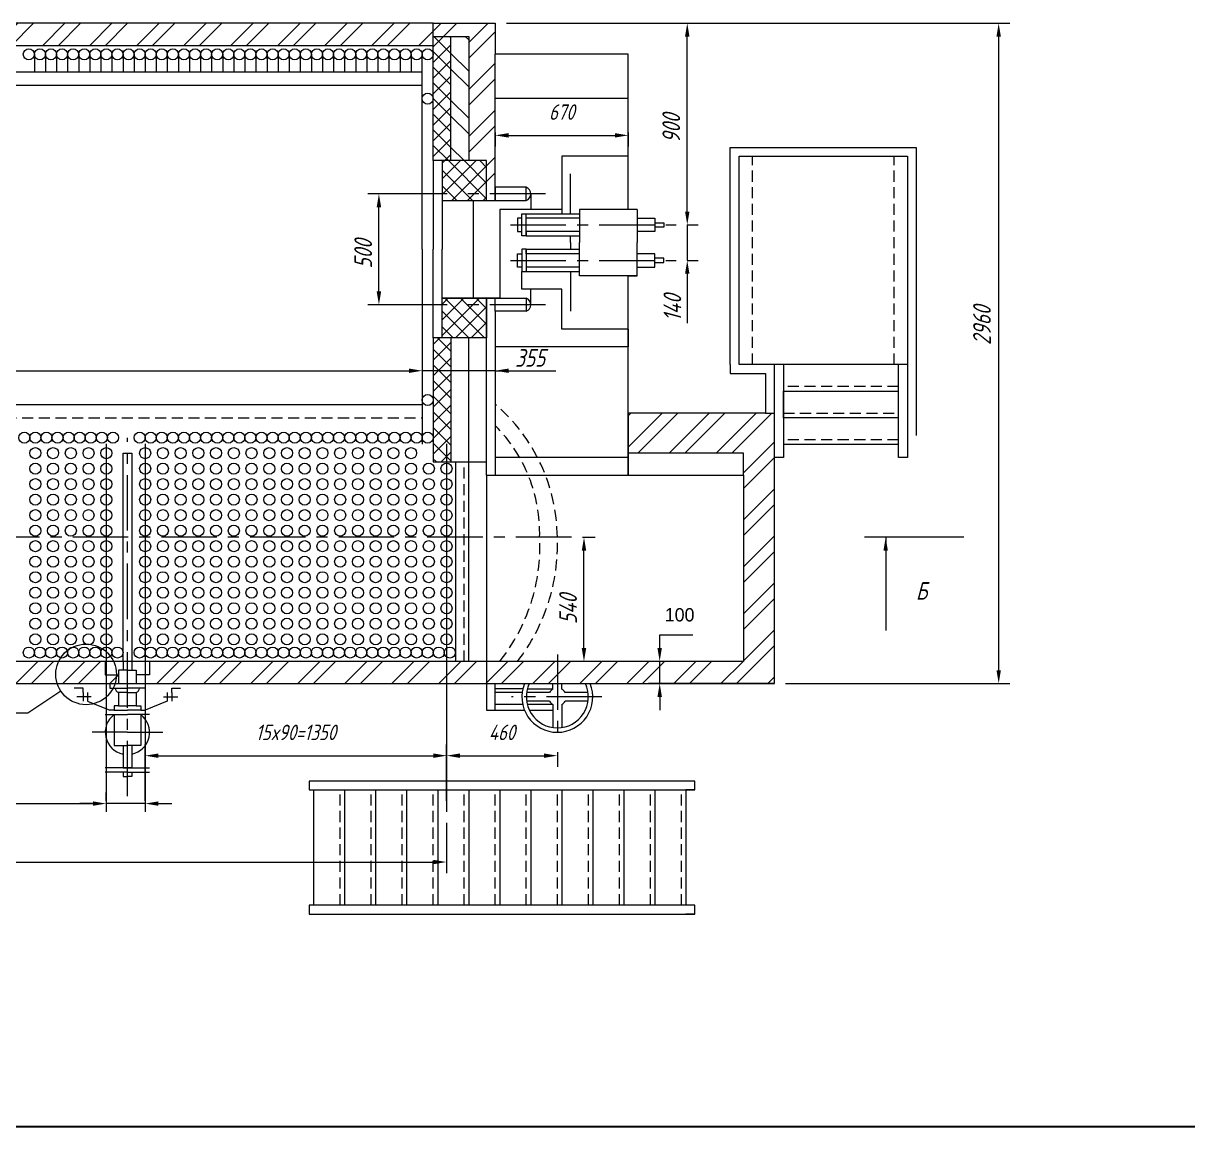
# Model space of a CAD drawing. Extents: x 1772 to 2588, y 79 to 663.
# Drawn here: x 2047 to 2309.8, y 78.6 to 327.6 of the extents above; entities that cross this region are included whole.
import ezdxf

# ---------------------------------------------------------------- set-up
doc = ezdxf.new("R2010")
doc.units = 0
doc.header["$LTSCALE"] = 10
doc.header["$MEASUREMENT"] = 0
doc.linetypes.add('невидимая', pattern=[0.375, 0.25, -0.125])
doc.linetypes.add('осевая', pattern=[2, 1.25, -0.25, 0.25, -0.25])
doc.layers.get('0').update_dxf_attribs({"linetype": 'CONTINUOUS'})
doc.layers.get('DEFPOINTS').update_dxf_attribs({"linetype": 'CONTINUOUS'})
doc.layers.add('Основная', color=7, linetype='CONTINUOUS', lineweight=40)
doc.layers.add('текст', color=7, linetype='CONTINUOUS', lineweight=30)
doc.styles.add('стиль1', font='romans.shx', dxfattribs={"width": 0.75, "oblique": 15, "height": 3.5})
doc.dimstyles.get("Standard").update_dxf_attribs({"dimtxt": 3, "dimasz": 3, "dimexe": 2.5, "dimexo": 2.5, "dimgap": 1.5, "dimtad": 0, "dimtih": 1, "dimtoh": 1, "dimdec": 4, "dimzin": 0, "dimdsep": 46, "dimtxsty": 'Standard', "dimcen": -3, "dimdle": 1.25, "dimadec": 0, "dimazin": 0, "dimtfac": 0.75, "dimtdec": 4, "dimtofl": 0, "dimtmove": 0, "dimatfit": 3, "dimfxl": 0, "dimtvp": 1.5, "dimtolj": 1, "dimtzin": 0, "dimarcsym": 0})

# ---------------------------------------------------------------- blocks, each defined once
blk = doc.blocks.new('*D16')
at = {"color": 0, "lineweight": -2}
blk.add_line((1912.76, 249.16), (2134.04, 249.16), dxfattribs=at)
at = {"color": 0}
for points in [[(1912.76, 249.66), (1912.76, 248.66), (1909.76, 249.16)], [(2134.04, 249.66), (2134.04, 248.66), (2137.04, 249.16)]]:
    blk.add_solid(points, dxfattribs=at)
at = {"layer": 'DEFPOINTS', "color": 0}
for p in [(1909.76, 249.16), (2137.04, 249.16), (2137.04, 249.16)]:
    blk.add_point(p, dxfattribs=at)
at = {"color": 0, "insert": (2023.4, 254.41), "char_height": 3.5, "attachment_point": 5, "style": 'стиль1'}
blk.add_mtext('\\A1;82x55=4510', dxfattribs=at)
blk = doc.blocks.new('A$C057D16A3')
for p, q in [((5.2, 0), (0, 0)), ((5.2, -2), (0, -2))]:
    blk.add_line(p, q)
blk = doc.blocks.new('*D32')
at = {"color": 0, "lineweight": -2}
for p, q in [((2001.76, 152.13), (2001.76, 153.99)), ((2065.76, 152.13), (2065.76, 153.99)), ((2004.76, 151.49), (2062.76, 151.49))]:
    blk.add_line(p, q, dxfattribs=at)
at = {"color": 0}
for points in [[(2004.76, 151.99), (2004.76, 150.99), (2001.76, 151.49)], [(2062.76, 151.99), (2062.76, 150.99), (2065.76, 151.49)]]:
    blk.add_solid(points, dxfattribs=at)
at = {"layer": 'DEFPOINTS', "color": 0}
for p in [(2065.76, 151.49), (2001.76, 149.63), (2065.76, 149.63)]:
    blk.add_point(p, dxfattribs=at)
at = {"color": 0, "insert": (2033.76, 156.74), "char_height": 3.5, "attachment_point": 5, "style": 'стиль1'}
blk.add_mtext('\\A1;15x90=1350', dxfattribs=at)
blk = doc.blocks.new('*D33')
at = {"color": 0, "lineweight": -2}
for p, q in [((2065.76, 152.13), (2065.76, 153.99)), ((2074.54, 152.13), (2074.54, 153.99)), ((2062.76, 151.49), (2059.76, 151.49)), ((2077.54, 151.49), (2080.54, 151.49))]:
    blk.add_line(p, q, dxfattribs=at)
at = {"color": 0}
for points in [[(2062.76, 151.99), (2062.76, 150.99), (2065.76, 151.49)], [(2077.54, 151.99), (2077.54, 150.99), (2074.54, 151.49)]]:
    blk.add_solid(points, dxfattribs=at)
at = {"layer": 'DEFPOINTS', "color": 0}
for p in [(2074.54, 151.49), (2065.76, 149.63), (2074.54, 149.63)]:
    blk.add_point(p, dxfattribs=at)
blk = doc.blocks.new('*D34')
at = {"color": 0, "lineweight": -2}
for p, q in [((2074.54, 152.13), (2074.54, 164.8)), ((2142.54, 152.13), (2142.54, 164.8)), ((2077.54, 162.3), (2139.54, 162.3))]:
    blk.add_line(p, q, dxfattribs=at)
at = {"color": 0}
for points in [[(2077.54, 162.8), (2077.54, 161.8), (2074.54, 162.3)], [(2139.54, 162.8), (2139.54, 161.8), (2142.54, 162.3)]]:
    blk.add_solid(points, dxfattribs=at)
at = {"layer": 'DEFPOINTS', "color": 0}
for p in [(2142.54, 162.3), (2074.54, 149.63), (2142.54, 149.63)]:
    blk.add_point(p, dxfattribs=at)
at = {"color": 0, "insert": (2108.54, 167.55), "char_height": 3.5, "attachment_point": 5, "style": 'стиль1'}
blk.add_mtext('\\A1;15x90=1350', dxfattribs=at)
blk = doc.blocks.new('*D36')
at = {"color": 0, "lineweight": -2}
for p, q in [((2142.66, 289.07), (2124.78, 289.07)), ((2127.28, 267.07), (2127.28, 286.07)), ((2142.66, 264.07), (2124.78, 264.07))]:
    blk.add_line(p, q, dxfattribs=at)
at = {"color": 0}
for points in [[(2126.78, 286.07), (2127.78, 286.07), (2127.28, 289.07)], [(2126.78, 267.07), (2127.78, 267.07), (2127.28, 264.07)]]:
    blk.add_solid(points, dxfattribs=at)
at = {"layer": 'DEFPOINTS', "color": 0}
for p in [(2127.28, 289.07), (2145.16, 289.07), (2145.16, 264.07)]:
    blk.add_point(p, dxfattribs=at)
blk = doc.blocks.new('*D37')
at = {"color": 0, "lineweight": -2}
for p, q in [((2153.54, 302.91), (2153.54, 299.78)), ((2156.54, 302.28), (2180.54, 302.28)), ((2183.54, 302.91), (2183.54, 299.78))]:
    blk.add_line(p, q, dxfattribs=at)
at = {"color": 0}
for points in [[(2156.54, 302.78), (2156.54, 301.78), (2153.54, 302.28)], [(2180.54, 302.78), (2180.54, 301.78), (2183.54, 302.28)]]:
    blk.add_solid(points, dxfattribs=at)
at = {"layer": 'DEFPOINTS', "color": 0}
for p in [(2153.54, 305.41), (2183.54, 305.41), (2183.54, 302.28)]:
    blk.add_point(p, dxfattribs=at)
at = {"color": 0, "insert": (2168.54, 307.53), "char_height": 3.5, "attachment_point": 5, "style": 'стиль1'}
blk.add_mtext('\\A1;670', dxfattribs=at)
blk = doc.blocks.new('*D38')
at = {"color": 0, "lineweight": -2}
for p, q in [((2190.63, 186.57), (2190.63, 189.57)), ((2190.63, 189.57), (2198.13, 189.57)), ((2207.04, 183.57), (2188.13, 183.57)), ((2214.04, 178.57), (2188.13, 178.57)), ((2190.63, 175.57), (2190.63, 172.57))]:
    blk.add_line(p, q, dxfattribs=at)
at = {"color": 0}
for points in [[(2190.13, 186.57), (2191.13, 186.57), (2190.63, 183.57)], [(2190.13, 175.57), (2191.13, 175.57), (2190.63, 178.57)]]:
    blk.add_solid(points, dxfattribs=at)
at = {"layer": 'DEFPOINTS', "color": 0}
for p in [(2190.63, 183.57), (2209.54, 183.57), (2216.54, 178.57)]:
    blk.add_point(p, dxfattribs=at)
at = {"color": 0, "insert": (2195.13, 194.07), "char_height": 3, "attachment_point": 5}
blk.add_mtext('\\A1;100', dxfattribs=at)
blk = doc.blocks.new('*D39')
at = {"color": 0, "lineweight": -2}
for p, q in [((2196.85, 327.57), (2269.62, 327.57)), ((2267.12, 181.57), (2267.12, 324.57)), ((2219.04, 178.57), (2269.62, 178.57))]:
    blk.add_line(p, q, dxfattribs=at)
at = {"color": 0}
for points in [[(2266.62, 324.57), (2267.62, 324.57), (2267.12, 327.57)], [(2266.62, 181.57), (2267.62, 181.57), (2267.12, 178.57)]]:
    blk.add_solid(points, dxfattribs=at)
at = {"layer": 'DEFPOINTS', "color": 0}
for p in [(2194.35, 327.57), (2267.12, 327.57), (2216.54, 178.57)]:
    blk.add_point(p, dxfattribs=at)
blk = doc.blocks.new('*D40')
at = {"color": 0, "lineweight": -2}
for p, q in [((2196.85, 285.07), (2196.85, 288.07)), ((2196.85, 282.07), (2199.35, 282.07)), ((2196.85, 274.07), (2199.35, 274.07)), ((2196.85, 271.07), (2196.85, 268.07))]:
    blk.add_line(p, q, dxfattribs=at)
at = {"color": 0}
for points in [[(2196.35, 285.07), (2197.35, 285.07), (2196.85, 282.07)], [(2196.35, 271.07), (2197.35, 271.07), (2196.85, 274.07)]]:
    blk.add_solid(points, dxfattribs=at)
at = {"layer": 'DEFPOINTS', "color": 0}
for p in [(2194.35, 282.07), (2196.85, 282.07), (2194.35, 274.07)]:
    blk.add_point(p, dxfattribs=at)
blk = doc.blocks.new('*D41')
at = {"color": 0, "lineweight": -2}
for p, q in [((2156.04, 327.57), (2199.35, 327.57)), ((2196.85, 285.07), (2196.85, 324.57)), ((2196.85, 282.07), (2199.35, 282.07))]:
    blk.add_line(p, q, dxfattribs=at)
at = {"color": 0}
for points in [[(2196.35, 324.57), (2197.35, 324.57), (2196.85, 327.57)], [(2196.35, 285.07), (2197.35, 285.07), (2196.85, 282.07)]]:
    blk.add_solid(points, dxfattribs=at)
at = {"layer": 'DEFPOINTS', "color": 0}
for p in [(2153.54, 327.57), (2196.85, 327.57), (2194.35, 282.07)]:
    blk.add_point(p, dxfattribs=at)
blk = doc.blocks.new('*D43')
at = {"color": 0, "lineweight": -2}
for p, q in [((1851.54, 148.63), (1851.54, 135.8)), ((2142.54, 147.13), (2142.54, 135.8)), ((1854.54, 138.3), (2139.54, 138.3))]:
    blk.add_line(p, q, dxfattribs=at)
at = {"color": 0}
for points in [[(1854.54, 138.8), (1854.54, 137.8), (1851.54, 138.3)], [(2139.54, 138.8), (2139.54, 137.8), (2142.54, 138.3)]]:
    blk.add_solid(points, dxfattribs=at)
at = {"layer": 'DEFPOINTS', "color": 0}
for p in [(1851.54, 151.13), (2142.54, 149.63), (2142.54, 138.3)]:
    blk.add_point(p, dxfattribs=at)
at = {"color": 0, "insert": (1997.04, 143.55), "char_height": 3.5, "attachment_point": 5, "style": 'стиль1'}
blk.add_mtext('\\A1;101х55=5555', dxfattribs=at)
blk = doc.blocks.new('*D44')
at = {"color": 0, "lineweight": -2}
for p, q in [((2142.54, 152.13), (2142.54, 164.8)), ((2167.54, 163.06), (2167.54, 159.8)), ((2145.54, 162.3), (2164.54, 162.3))]:
    blk.add_line(p, q, dxfattribs=at)
at = {"color": 0}
for points in [[(2145.54, 162.8), (2145.54, 161.8), (2142.54, 162.3)], [(2164.54, 162.8), (2164.54, 161.8), (2167.54, 162.3)]]:
    blk.add_solid(points, dxfattribs=at)
at = {"layer": 'DEFPOINTS', "color": 0}
for p in [(2167.54, 165.56), (2167.54, 162.3), (2142.54, 149.63)]:
    blk.add_point(p, dxfattribs=at)
at = {"color": 0, "insert": (2155.04, 167.55), "char_height": 3.5, "attachment_point": 5, "style": 'стиль1'}
blk.add_mtext('\\A1;460', dxfattribs=at)
blk = doc.blocks.new('*D45')
at = {"color": 0, "lineweight": -2}
for p, q in [((2173.2, 211.57), (2176.05, 211.57)), ((2173.55, 186.57), (2173.55, 208.57)), ((2207.04, 183.57), (2171.05, 183.57))]:
    blk.add_line(p, q, dxfattribs=at)
at = {"color": 0}
for points in [[(2173.05, 208.57), (2174.05, 208.57), (2173.55, 211.57)], [(2173.05, 186.57), (2174.05, 186.57), (2173.55, 183.57)]]:
    blk.add_solid(points, dxfattribs=at)
at = {"layer": 'DEFPOINTS', "color": 0}
for p in [(2170.7, 211.57), (2173.55, 211.57), (2209.54, 183.57)]:
    blk.add_point(p, dxfattribs=at)

msp = doc.modelspace()

# ---------------------------------------------------------------- hatches: boundary and pattern name
h = msp.add_hatch()
h.set_pattern_fill('ANSI32', color=256, scale=20, style=0)
h.paths.add_polyline_path([(2139.53772, 327.56982), (1862.53772, 327.56982, -0.414213562), (1861.52419, 326.56982), (1854.53772, 326.56982), (1854.53772, 322.56982), (1862.53772, 322.56982), (1870.53772, 322.56982), (2139.53772, 322.56982)])
h = msp.add_hatch()
h.set_pattern_fill('ANSI32', color=256, scale=20, style=0)
h.paths.add_polyline_path([(2153.53772, 327.56982), (2139.53772, 327.56982), (2139.53772, 324.56982), (2147.53772, 324.56982), (2147.53772, 296.56982), (2151.53772, 296.56982), (2151.53772, 289.06982), (2153.53772, 289.06982), (2153.53772, 320.56982)])
h = msp.add_hatch()
h.set_pattern_fill('NET', color=256, scale=20, angle=45, style=0)
h.paths.add_polyline_path([(2143.53772, 324.56982), (2139.53772, 324.56982), (2139.53772, 296.56982), (2141.53772, 296.56982), (2143.53772, 296.56982)])
h = msp.add_hatch()
h.set_pattern_fill('ANSI32', color=256, scale=20, angle=90, style=0)
h.paths.add_polyline_path([(2147.53772, 324.56982), (2143.53772, 324.56982), (2143.53772, 296.56982), (2147.53772, 296.56982)])
h = msp.add_hatch()
h.set_pattern_fill('NET', color=256, scale=20, angle=45, style=0)
h.paths.add_polyline_path([(2151.53772, 296.56982), (2141.53772, 296.56982), (2141.53772, 287.56982), (2151.53772, 287.56982)])
h = msp.add_hatch()
h.set_pattern_fill('NET', color=256, scale=20, angle=45, style=0)
h.paths.add_polyline_path([(2151.53772, 265.56982), (2141.53772, 265.56982), (2141.53772, 256.56982), (2151.53772, 256.56982)])
h = msp.add_hatch()
h.set_pattern_fill('NET', color=256, scale=20, angle=45, style=0)
h.paths.add_polyline_path([(2143.53772, 256.56982), (2141.53772, 256.56982), (2139.53772, 256.56982), (2139.53772, 249.16452), (2143.53772, 249.16452)])
h = msp.add_hatch()
h.set_pattern_fill('NET', color=256, scale=20, angle=45, style=0)
h.paths.add_polyline_path([(2143.53772, 249.16452), (2139.53772, 249.16452), (2139.53772, 228.56982), (2143.53772, 228.56982)])
h = msp.add_hatch()
h.set_pattern_fill('ANSI32', color=256, scale=20, style=0)
h.paths.add_polyline_path([(2216.53772, 239.56982), (2214.53772, 239.56982), (2183.53772, 239.56982), (2183.53772, 230.56982), (2209.53772, 230.56982), (2209.53772, 225.56982), (2209.53772, 183.56982), (2190.62647, 183.56982), (2190.62647, 178.56982), (2216.53772, 178.56982)])
h = msp.add_hatch()
h.set_pattern_fill('ANSI32', color=256, scale=20, style=0)
h.paths.add_polyline_path([(2055.02799, 183.56982), (2002.53772, 183.56982), (2002.53772, 180.56982), (2001.762, 180.56982), (2001.762, 178.56982), (2054.6916, 178.56982, -0.077143091), (2054.36987, 180.6427, -0.111031625)])
h.paths.add_polyline_path([(2065.53772, 183.56982), (2055.02799, 183.56982, 0.111031625), (2054.36987, 180.6427, 0.077143091), (2054.6916, 178.56982), (2065.762, 178.56982), (2065.762, 180.56982), (2065.53772, 180.56982)])
h.paths.add_polyline_path([(2068.04656, 180.56982), (2065.762, 180.56982), (2065.762, 178.56982), (2067.72522, 178.56982, 0.074463361)])
h.paths.add_polyline_path([(2068.53772, 180.56982), (2068.04656, 180.56982, -0.074463361), (2067.72522, 178.56982), (2068.53772, 178.56982)])
h = msp.add_hatch()
h.set_pattern_fill('ANSI32', color=256, scale=20, style=0)
h.paths.add_polyline_path([(2142.53772, 183.56982), (2075.53772, 183.56982), (2075.53772, 180.56982), (2074.53772, 180.56982), (2074.53772, 178.56982), (2142.53772, 178.56982)])
h = msp.add_hatch()
h.set_pattern_fill('ANSI32', color=256, scale=20, style=0)
h.paths.add_polyline_path([(2151.53772, 183.56982), (2142.53772, 183.56982), (2142.53772, 178.56982), (2151.53772, 178.56982)])
h.paths.add_polyline_path([(2167.53772, 183.56982), (2151.53772, 183.56982), (2151.53772, 178.56982), (2167.53772, 178.56982)])
h.paths.add_polyline_path([(2190.62647, 183.56982), (2167.53772, 183.56982), (2167.53772, 178.56982), (2190.62647, 178.56982)])

# ---------------------------------------------------------------- linework, layer by layer
for p, q in [((2139.53772, 327.56982), (1862.53772, 327.56982)), ((2139.53772, 296.56982), (2139.53772, 327.56982)), ((2139.53772, 327.56982), (2153.53772, 327.56982)), ((2153.53772, 327.56982), (2153.53772, 320.56982)), ((2139.53772, 324.56982), (2147.53772, 324.56982)), ((2143.53772, 296.56982), (2143.53772, 324.56982)), ((2147.53772, 324.56982), (2147.53772, 296.56982)), ((1862.53772, 322.56982), (2139.53772, 322.56982)), ((2049.53772, 320.56982), (2049.53772, 316.56982)), ((2052.03772, 320.56982), (2052.03772, 316.56982)), ((2054.53772, 320.56982), (2054.53772, 316.56982)), ((2057.03772, 320.56982), (2057.03772, 316.56982)), ((2059.53772, 320.56982), (2059.53772, 316.56982)), ((2062.03772, 320.56982), (2062.03772, 316.56982)), ((2064.53772, 320.56982), (2064.53772, 316.56982)), ((2067.03772, 320.56982), (2067.03772, 316.56982)), ((2069.53772, 320.56982), (2069.53772, 316.56982)), ((2072.03772, 320.56982), (2072.03772, 316.56982)), ((2074.53772, 320.56982), (2074.53772, 316.56982)), ((2077.03772, 320.56982), (2077.03772, 316.56982)), ((2079.53772, 320.56982), (2079.53772, 316.56982)), ((2082.03772, 320.56982), (2082.03772, 316.56982)), ((2084.53772, 320.56982), (2084.53772, 316.56982)), ((2087.03772, 320.56982), (2087.03772, 316.56982)), ((2089.53772, 320.56982), (2089.53772, 316.56982)), ((2092.03772, 320.56982), (2092.03772, 316.56982)), ((2094.53772, 320.56982), (2094.53772, 316.56982)), ((2097.03772, 320.56982), (2097.03772, 316.56982)), ((2099.53772, 320.56982), (2099.53772, 316.56982)), ((2102.03772, 320.56982), (2102.03772, 316.56982)), ((2104.53772, 320.56982), (2104.53772, 316.56982)), ((2107.03772, 320.56982), (2107.03772, 316.56982)), ((2109.53772, 320.56982), (2109.53772, 316.56982)), ((2112.03772, 320.56982), (2112.03772, 316.56982)), ((2114.53772, 320.56982), (2114.53772, 316.56982)), ((2117.03772, 320.56982), (2117.03772, 316.56982)), ((2119.53772, 320.56982), (2119.53772, 316.56982)), ((2122.03772, 320.56982), (2122.03772, 316.56982)), ((2124.53772, 320.56982), (2124.53772, 316.56982)), ((2127.03772, 320.56982), (2127.03772, 316.56982)), ((2129.53772, 320.56982), (2129.53772, 316.56982)), ((2132.03772, 320.56982), (2132.03772, 316.56982)), ((2134.53772, 320.56982), (2134.53772, 316.56982)), ((2137.03772, 276.56982), (2137.03772, 320.56982)), ((2183.53772, 320.56982), (2153.53772, 320.56982)), ((2153.53772, 287.56982), (2153.53772, 320.56982)), ((2183.53772, 285.56982), (2183.53772, 320.56982)), ((2137.03772, 316.56982), (1876.03772, 316.56982)), ((2137.03772, 313.56982), (2137.03772, 315.56982)), ((1876.03772, 313.56982), (2137.03772, 313.56982)), ((2183.53772, 310.56982), (2153.53772, 310.56982)), ((2206.53772, 297.56982), (2206.53772, 299.56982)), ((2206.53772, 299.56982), (2246.53772, 299.56982)), ((2246.53772, 299.56982), (2248.53772, 299.56982)), ((2248.53772, 299.56982), (2248.53772, 250.56982)), ((2183.53772, 297.56982), (2168.53772, 297.56982)), ((2168.53772, 297.56982), (2168.53772, 284.56982)), ((2206.53772, 250.56982), (2206.53772, 297.56982)), ((2208.53772, 250.56982), (2208.53772, 297.56982)), ((2208.53772, 297.56982), (2246.53772, 297.56982)), ((2246.53772, 297.56982), (2246.53772, 250.56982)), ((2141.53772, 296.56982), (2139.53772, 296.56982)), ((2139.53772, 296.56982), (2139.53772, 276.56982)), ((2151.53772, 296.56982), (2141.53772, 296.56982)), ((2141.53772, 296.56982), (2141.53772, 287.56982)), ((2147.53772, 296.56982), (2143.53772, 296.56982)), ((2151.53772, 287.56982), (2151.53772, 296.56982)), ((2170.53772, 284.56982), (2170.53772, 293.56982)), ((2154.53772, 290.56982), (2153.53772, 290.56982)), ((2153.53772, 290.56982), (2153.53772, 287.56982)), ((2160.53772, 290.56982), (2154.53772, 290.56982)), ((2160.53772, 287.56982), (2160.53772, 290.56982)), ((2161.53772, 289.06982), (2161.53772, 285.56982)), ((2141.53772, 287.56982), (2160.53772, 287.56982)), ((2141.53772, 287.56982), (2141.53772, 276.56982)), ((2148.53772, 287.56982), (2148.53772, 265.56982)), ((2168.53772, 285.56982), (2154.53772, 285.56982)), ((2154.53772, 285.56982), (2154.53772, 265.56982)), ((2159.53772, 279.56982), (2159.53772, 284.56982)), ((2159.53772, 284.56982), (2160.53772, 284.56982)), ((2160.53772, 283.56982), (2160.53772, 284.56982)), ((2160.53772, 284.56982), (2172.53772, 284.56982)), ((2160.53772, 279.56982), (2160.53772, 284.56982)), ((2185.53772, 285.56982), (2172.53772, 285.56982)), ((2172.53772, 285.56982), (2172.53772, 278.06982)), ((2185.53772, 285.56982), (2185.53772, 278.06982)), ((2159.53772, 283.56982), (2158.53772, 283.56982)), ((2158.53772, 283.56982), (2158.53772, 280.56982)), ((2172.53772, 283.56982), (2160.53772, 283.56982)), ((2185.53772, 283.56982), (2189.53772, 283.56982)), ((2189.53772, 283.56982), (2189.53772, 280.56982)), ((2189.53772, 282.56982), (2191.53772, 282.56982)), ((2191.53772, 281.56982), (2189.53772, 281.56982)), ((2191.53772, 282.56982), (2191.53772, 281.56982)), ((2191.53772, 282.56982), (2191.53772, 282.06982)), ((2196.84858, 282.06982), (2196.84858, 274.06982)), ((2158.53772, 280.56982), (2159.53772, 280.56982)), ((2160.53772, 279.56982), (2159.53772, 279.56982)), ((2172.53772, 280.56982), (2160.53772, 280.56982)), ((2160.53772, 280.56982), (2160.53772, 279.56982)), ((2160.53772, 279.56982), (2172.53772, 279.56982)), ((2170.53772, 278.06982), (2170.53772, 279.56982)), ((2189.53772, 280.56982), (2185.53772, 280.56982)), ((2137.03772, 276.56982), (2137.03772, 232.56982)), ((2139.53772, 256.56982), (2139.53772, 276.56982)), ((2141.53772, 265.56982), (2141.53772, 276.56982)), ((2160.53772, 276.56982), (2159.53772, 276.56982)), ((2159.53772, 276.56982), (2159.53772, 271.56982)), ((2160.53772, 275.56982), (2160.53772, 276.56982)), ((2160.53772, 276.56982), (2172.53772, 276.56982)), ((2160.53772, 276.56982), (2160.53772, 271.56982)), ((2170.53772, 278.06982), (2170.53772, 276.56982)), ((2172.53772, 270.56982), (2172.53772, 278.06982)), ((2185.53772, 270.56982), (2185.53772, 278.06982)), ((2158.53772, 272.56982), (2158.53772, 275.56982)), ((2158.53772, 275.56982), (2159.53772, 275.56982)), ((2172.53772, 275.56982), (2160.53772, 275.56982)), ((2189.53772, 275.56982), (2185.53772, 275.56982)), ((2189.53772, 272.56982), (2189.53772, 275.56982)), ((2191.53772, 274.56982), (2189.53772, 274.56982)), ((2189.53772, 273.56982), (2191.53772, 273.56982)), ((2191.53772, 273.56982), (2191.53772, 274.56982)), ((2159.53772, 272.56982), (2158.53772, 272.56982)), ((2159.53772, 271.56982), (2160.53772, 271.56982)), ((2159.53772, 267.56982), (2159.53772, 271.56982)), ((2172.53772, 272.56982), (2160.53772, 272.56982)), ((2160.53772, 272.56982), (2160.53772, 271.56982)), ((2160.53772, 271.56982), (2172.53772, 271.56982)), ((2170.53772, 271.56982), (2170.53772, 262.56982)), ((2185.53772, 272.56982), (2189.53772, 272.56982)), ((2185.53772, 270.56982), (2172.53772, 270.56982)), ((2183.53772, 225.56982), (2183.53772, 270.56982)), ((2183.53772, 270.56982), (2185.53772, 270.56982)), ((2196.84858, 268.06982), (2196.84858, 259.87208)), ((2154.53772, 265.56982), (2141.53772, 265.56982)), ((2141.53772, 265.56982), (2160.53772, 265.56982)), ((2141.53772, 256.56982), (2141.53772, 265.56982)), ((2151.53772, 225.56982), (2151.53772, 265.56982)), ((2151.53772, 265.56982), (2151.53772, 256.56982)), ((2153.53772, 262.56982), (2153.53772, 265.56982)), ((2168.53772, 267.56982), (2159.53772, 267.56982)), ((2160.53772, 265.56982), (2160.53772, 262.56982)), ((2161.53772, 264.06982), (2161.53772, 267.56982)), ((2168.53772, 258.56982), (2168.53772, 267.56982)), ((2154.53772, 262.56982), (2153.53772, 262.56982)), ((2153.53772, 262.56982), (2153.53772, 254.56982)), ((2160.53772, 262.56982), (2154.53772, 262.56982)), ((2170.53772, 258.56982), (2168.53772, 258.56982)), ((2183.53772, 258.56982), (2170.53772, 258.56982)), ((2183.53772, 258.56982), (2183.53772, 254.56982)), ((2141.53772, 256.56982), (2139.53772, 256.56982)), ((2139.53772, 256.56982), (2139.53772, 228.56982)), ((2151.53772, 256.56982), (2141.53772, 256.56982)), ((2147.53772, 256.56982), (2143.53772, 256.56982)), ((2143.53772, 256.56982), (2143.53772, 228.56982)), ((2147.53772, 228.56982), (2147.53772, 256.56982)), ((2153.53772, 254.56982), (2153.53772, 225.56982)), ((2183.53772, 254.56982), (2153.53772, 254.56982)), ((2206.53772, 250.56982), (2206.53772, 248.56982)), ((2216.53772, 250.56982), (2208.53772, 250.56982)), ((2216.53772, 178.56982), (2216.53772, 250.56982)), ((2246.53772, 250.56982), (2216.53772, 250.56982)), ((2218.53772, 250.56982), (2218.53772, 229.56982)), ((2245.53772, 250.56982), (2243.53772, 250.56982)), ((2244.53772, 229.56982), (2244.53772, 250.56982)), ((2246.53772, 250.56982), (2246.53772, 229.56982)), ((2248.53772, 250.56982), (2248.53772, 248.56982)), ((2153.53772, 249.16452), (2137.03772, 249.16452)), ((2206.53772, 248.56982), (2214.53772, 248.56982)), ((2214.53772, 248.56982), (2214.53772, 239.56982)), ((2248.53772, 248.56982), (2248.53772, 234.56982)), ((2218.53772, 238.56982), (2218.53772, 244.56982)), ((2218.53772, 244.56982), (2244.53772, 244.56982)), ((2244.53772, 244.56982), (2244.53772, 245.56982)), ((1870.53772, 241.56982), (2137.03772, 241.56982)), ((2214.53772, 239.56982), (2183.53772, 239.56982)), ((2183.53772, 239.56982), (2183.53772, 225.56982)), ((2214.53772, 239.56982), (2216.53772, 239.56982)), ((2244.53772, 238.56982), (2218.53772, 238.56982)), ((2065.762, 232.64835), (2065.762, 149.62992)), ((2074.53772, 232.64835), (2074.53772, 149.62992)), ((2142.53772, 232.64835), (2142.53772, 149.62992)), ((2218.53772, 232.56982), (2244.53772, 232.56982)), ((2069.53772, 183.56982), (2069.53772, 230.56982)), ((2069.53772, 230.56982), (2071.53772, 230.56982)), ((2071.53772, 230.56982), (2071.53772, 208.56982)), ((2183.53772, 229.56982), (2153.53772, 229.56982)), ((2209.53772, 230.56982), (2183.53772, 230.56982)), ((2183.53772, 230.56982), (2183.53772, 229.56982)), ((2183.53772, 225.56982), (2183.53772, 229.56982)), ((2209.53772, 225.56982), (2209.53772, 230.56982)), ((2218.53772, 229.56982), (2216.53772, 229.56982)), ((2246.53772, 229.56982), (2244.53772, 229.56982)), ((2139.53772, 228.56982), (2147.53772, 228.56982)), ((2144.53772, 228.56982), (2144.53772, 183.56982)), ((2147.53772, 183.56982), (2147.53772, 228.56982)), ((2147.53772, 228.56982), (2151.53772, 228.56982)), ((2151.53772, 225.56982), (2209.53772, 225.56982)), ((2151.53772, 225.56982), (2151.53772, 183.56982)), ((2209.53772, 225.56982), (2209.53772, 183.56982)), ((2259.22154, 211.56982), (2236.85423, 211.56982)), ((2071.53772, 208.56982), (2071.53772, 183.56982)), ((2209.53772, 183.56982), (1998.53772, 183.56982)), ((2065.53772, 183.56982), (2065.53772, 180.56982)), ((2070.53772, 181.56982), (2068.53772, 181.56982)), ((2068.53772, 181.56982), (2068.53772, 178.56982)), ((2069.53772, 183.56982), (2069.53772, 181.56982)), ((2070.53772, 181.56982), (2072.53772, 181.56982)), ((2071.53772, 183.56982), (2071.53772, 181.56982)), ((2072.53772, 181.56982), (2072.53772, 178.56982)), ((2075.53772, 183.56982), (2075.53772, 180.56982)), ((2151.53772, 183.56982), (2147.53772, 183.56982)), ((2151.53772, 183.56982), (2151.53772, 178.56982)), ((2190.62647, 183.56982), (2190.62647, 178.56982)), ((2065.53772, 180.56982), (2068.53772, 180.56982)), ((2075.53772, 180.56982), (2072.53772, 180.56982)), ((1854.53772, 178.56982), (2216.53772, 178.56982)), ((2055.51628, 176.85255), (2048.09782, 171.91291)), ((2060.53772, 177.56982), (2058.53772, 177.56982)), ((2060.53772, 176.56982), (2060.53772, 177.56982)), ((2060.53772, 176.56982), (2060.53772, 175.56982)), ((2061.53772, 176.56982), (2061.53772, 174.56982)), ((2066.53772, 178.56982), (2066.53772, 177.56982)), ((2066.53772, 177.56982), (2070.53772, 177.56982)), ((2070.53772, 176.56982), (2068.53772, 176.56982)), ((2068.53772, 176.56982), (2068.53772, 173.56982)), ((2074.53772, 177.56982), (2070.53772, 177.56982)), ((2070.53772, 176.56982), (2072.53772, 176.56982)), ((2072.53772, 176.56982), (2072.53772, 173.56982)), ((2074.53772, 178.56982), (2074.53772, 177.56982)), ((2079.53772, 176.56982), (2079.53772, 174.56982)), ((2080.53772, 176.56982), (2080.53772, 177.56982)), ((2080.53772, 177.56982), (2082.53772, 177.56982)), ((2080.53772, 176.56982), (2080.53772, 175.56982)), ((2151.53772, 178.56982), (2151.53772, 173.56982)), ((2153.53772, 172.56982), (2153.53772, 178.56982)), ((2153.53772, 178.56982), (2167.53772, 178.56982)), ((2159.74066, 177.36031), (2153.53772, 177.36031)), ((2159.60047, 176.56982), (2153.53772, 176.56982)), ((2165.80567, 176.56982), (2160.60952, 176.56982)), ((2166.53772, 177.30187), (2160.75539, 177.30187)), ((2166.53772, 177.30187), (2166.53772, 178.56982)), ((2168.53772, 177.30187), (2168.53772, 178.56982)), ((2216.53772, 178.56982), (2198.53772, 178.56982)), ((2062.38012, 175.56982), (2059.14371, 175.56982)), ((2060.53772, 175.56982), (2060.53772, 174.56982)), ((2061.53772, 174.56982), (2066.53772, 172.56982)), ((2068.53772, 173.56982), (2067.53772, 173.56982)), ((2067.53772, 173.56982), (2067.53772, 172.56982)), ((2068.53772, 173.56982), (2070.53772, 173.56982)), ((2072.53772, 173.56982), (2070.53772, 173.56982)), ((2072.53772, 173.56982), (2073.53772, 173.56982)), ((2073.53772, 173.56982), (2073.53772, 172.56982)), ((2079.53772, 174.56982), (2074.53772, 172.56982)), ((2078.69533, 175.56982), (2081.93174, 175.56982)), ((2080.53772, 175.56982), (2080.53772, 174.56982)), ((2151.53772, 173.56982), (2151.53772, 172.56982)), ((2159.72747, 173.83777), (2153.53772, 173.83777)), ((2165.80567, 174.56982), (2160.60952, 174.56982)), ((2166.53772, 173.83777), (2160.75539, 173.83777)), ((2166.53772, 173.83777), (2166.53772, 168.64161)), ((2168.53772, 173.83777), (2168.53772, 168.64161)), ((2048.09782, 171.91291), (2040.38172, 171.91291)), ((2065.53772, 171.56982), (2070.53772, 171.56982)), ((2067.53772, 172.56982), (2066.53772, 172.56982)), ((2067.53772, 172.56982), (2070.53772, 172.56982)), ((2067.53772, 171.56982), (2067.53772, 164.56982)), ((2073.53772, 172.56982), (2070.53772, 172.56982)), ((2075.53772, 171.56982), (2070.53772, 171.56982)), ((2073.53772, 172.56982), (2074.53772, 172.56982)), ((2073.53772, 171.56982), (2073.53772, 164.56982)), ((2151.53772, 172.56982), (2153.53772, 172.56982)), ((2153.53772, 172.56982), (2160.12152, 172.56982)), ((2161.21317, 172.56982), (2166.53772, 172.56982)), ((2070.53772, 167.56982), (2062.58388, 167.56982)), ((2070.53772, 167.56982), (2078.49156, 167.56982)), ((2067.53772, 164.56982), (2070.53772, 164.56982)), ((2069.53772, 164.56982), (2069.53772, 159.56982)), ((2073.53772, 164.56982), (2070.53772, 164.56982)), ((2071.53772, 164.56982), (2071.53772, 159.56982)), ((2070.53772, 159.56982), (2065.53772, 159.56982)), ((2070.53772, 158.56982), (2065.53772, 158.56982)), ((2069.53772, 159.56982), (2070.53772, 159.56982)), ((2069.53772, 158.56982), (2069.53772, 157.56982)), ((2071.53772, 159.56982), (2070.53772, 159.56982)), ((2070.53772, 159.56982), (2075.53772, 159.56982)), ((2070.53772, 158.56982), (2075.53772, 158.56982)), ((2071.53772, 158.56982), (2071.53772, 157.56982)), ((2069.53772, 157.56982), (2070.53772, 157.56982)), ((2071.53772, 157.56982), (2070.53772, 157.56982)), ((2198.53772, 156.56982), (2111.53772, 156.56982)), ((2111.53772, 156.56982), (2111.53772, 154.56982)), ((2198.53772, 154.56982), (2198.53772, 156.56982)), ((2111.53772, 154.56982), (2198.53772, 154.56982)), ((2112.53772, 154.56982), (2112.53772, 128.56982)), ((2119.53772, 154.56982), (2119.53772, 128.56982)), ((2126.53772, 154.56982), (2126.53772, 128.56982)), ((2133.53772, 154.56982), (2133.53772, 128.56982)), ((2140.53772, 154.56982), (2140.53772, 128.56982)), ((2147.53772, 154.56982), (2147.53772, 128.56982)), ((2154.53772, 154.56982), (2154.53772, 128.56982)), ((2161.53772, 154.56982), (2161.53772, 128.56982)), ((2168.53772, 154.56982), (2168.53772, 128.56982)), ((2175.53772, 154.56982), (2175.53772, 128.56982)), ((2182.53772, 154.56982), (2182.53772, 128.56982)), ((2189.53772, 154.56982), (2189.53772, 128.56982)), ((2198.53772, 154.56982), (2196.53772, 154.56982)), ((2196.53772, 154.56982), (2196.53772, 128.56982)), ((2074.53772, 151.49033), (2065.762, 151.49033)), ((2198.53772, 128.56982), (2111.53772, 128.56982)), ((2111.53772, 128.56982), (2111.53772, 126.56982)), ((2111.53772, 126.56982), (2198.53772, 126.56982)), ((2196.53772, 128.56982), (2195.53772, 128.56982)), ((2198.53772, 126.56982), (2196.53772, 126.56982)), ((2198.53772, 126.56982), (2198.53772, 128.56982))]:
    msp.add_line(p, q)
at = {"linetype": 'невидимая'}
for p, q in [((2211.53772, 250.56982), (2211.53772, 297.56982)), ((2243.53772, 250.56982), (2243.53772, 297.56982)), ((2244.53772, 245.56982), (2218.53772, 245.56982)), ((2218.53772, 239.56982), (2244.53772, 239.56982)), ((1870.53772, 238.56982), (2137.03772, 238.56982)), ((2244.53772, 233.56982), (2218.53772, 233.56982)), ((2146.53772, 183.56982), (2146.53772, 228.56982)), ((2118.53772, 128.56982), (2118.53772, 154.56982)), ((2125.53772, 128.56982), (2125.53772, 154.56982)), ((2132.53772, 128.56982), (2132.53772, 154.56982)), ((2139.53772, 128.56982), (2139.53772, 154.56982)), ((2146.53772, 128.56982), (2146.53772, 154.56982)), ((2153.53772, 128.56982), (2153.53772, 154.56982)), ((2160.53772, 128.56982), (2160.53772, 154.56982)), ((2167.53772, 128.56982), (2167.53772, 154.56982)), ((2174.53772, 128.56982), (2174.53772, 154.56982)), ((2181.53772, 128.56982), (2181.53772, 154.56982)), ((2188.53772, 128.56982), (2188.53772, 154.56982)), ((2195.53772, 128.56982), (2195.53772, 154.56982))]:
    msp.add_line(p, q, dxfattribs=at)
at = {"linetype": 'осевая'}
for p, q in [((2164.83278, 289.06982), (2145.16225, 289.06982)), ((2156.98153, 282.06982), (2194.34858, 282.06982)), ((2156.98153, 274.06982), (2194.34858, 274.06982)), ((2164.83278, 264.06982), (2145.16225, 264.06982)), ((2070.53772, 153.12992), (2070.53772, 234.03227)), ((2170.70284, 211.56982), (1822.10531, 211.56982)), ((2167.53772, 185.1316), (2167.53772, 165.55533)), ((2177.57606, 175.56982), (2157.2162, 175.56982))]:
    msp.add_line(p, q, dxfattribs=at)
for centre, radius in [((2048.28772, 320.56982), 1.25), ((2050.78772, 320.56982), 1.25), ((2053.28772, 320.56982), 1.25), ((2055.78772, 320.56982), 1.25), ((2058.28772, 320.56982), 1.25), ((2060.78772, 320.56982), 1.25), ((2063.28772, 320.56982), 1.25), ((2065.78772, 320.56982), 1.25), ((2068.28772, 320.56982), 1.25), ((2070.78772, 320.56982), 1.25), ((2073.28772, 320.56982), 1.25), ((2075.78772, 320.56982), 1.25), ((2078.28772, 320.56982), 1.25), ((2080.78772, 320.56982), 1.25), ((2083.28772, 320.56982), 1.25), ((2085.78772, 320.56982), 1.25), ((2088.28772, 320.56982), 1.25), ((2090.78772, 320.56982), 1.25), ((2093.28772, 320.56982), 1.25), ((2095.78772, 320.56982), 1.25), ((2098.28772, 320.56982), 1.25), ((2100.78772, 320.56982), 1.25), ((2103.28772, 320.56982), 1.25), ((2105.78772, 320.56982), 1.25), ((2108.28772, 320.56982), 1.25), ((2110.78772, 320.56982), 1.25), ((2113.28772, 320.56982), 1.25), ((2115.78772, 320.56982), 1.25), ((2118.28772, 320.56982), 1.25), ((2120.78772, 320.56982), 1.25), ((2123.28772, 320.56982), 1.25), ((2125.78772, 320.56982), 1.25), ((2128.28772, 320.56982), 1.25), ((2130.78772, 320.56982), 1.25), ((2133.28772, 320.56982), 1.25), ((2135.78772, 320.56982), 1.25), ((2138.28772, 320.56982), 1.25), ((2138.28772, 310.56982), 1.25), ((2138.28772, 242.56982), 1.25), ((2047.262, 234.06982), 1.25), ((2049.762, 234.06982), 1.25), ((2052.262, 234.06982), 1.25), ((2054.762, 234.06982), 1.25), ((2057.262, 234.06982), 1.25), ((2059.762, 234.06982), 1.25), ((2062.262, 234.06982), 1.25), ((2064.762, 234.06982), 1.25), ((2067.262, 234.06982), 1.25), ((2073.28772, 234.06982), 1.25), ((2075.78772, 234.06982), 1.25), ((2078.28772, 234.06982), 1.25), ((2080.78772, 234.06982), 1.25), ((2083.28772, 234.06982), 1.25), ((2085.78772, 234.06982), 1.25), ((2088.28772, 234.06982), 1.25), ((2090.78772, 234.06982), 1.25), ((2093.28772, 234.06982), 1.25), ((2095.78772, 234.06982), 1.25), ((2098.28772, 234.06982), 1.25), ((2100.78772, 234.06982), 1.25), ((2103.28772, 234.06982), 1.25), ((2105.78772, 234.06982), 1.25), ((2108.28772, 234.06982), 1.25), ((2110.78772, 234.06982), 1.25), ((2113.28772, 234.06982), 1.25), ((2115.78772, 234.06982), 1.25), ((2118.28772, 234.06982), 1.25), ((2120.78772, 234.06982), 1.25), ((2123.28772, 234.06982), 1.25), ((2125.78772, 234.06982), 1.25), ((2128.28772, 234.06982), 1.25), ((2130.78772, 234.06982), 1.25), ((2133.28772, 234.06982), 1.25), ((2135.78772, 234.06982), 1.25), ((2138.28772, 234.06982), 1.25), ((2049.762, 230.56982), 1.25), ((2053.762, 230.56982), 1.25), ((2057.762, 230.56982), 1.25), ((2061.762, 230.56982), 1.25), ((2065.762, 230.56982), 1.25), ((2074.53772, 230.56982), 1.25), ((2078.53772, 230.56982), 1.25), ((2082.53772, 230.56982), 1.25), ((2086.53772, 230.56982), 1.25), ((2090.53772, 230.56982), 1.25), ((2094.53772, 230.56982), 1.25), ((2098.53772, 230.56982), 1.25), ((2102.53772, 230.56982), 1.25), ((2106.53772, 230.56982), 1.25), ((2110.53772, 230.56982), 1.25), ((2114.53772, 230.56982), 1.25), ((2118.53772, 230.56982), 1.25), ((2122.53772, 230.56982), 1.25), ((2126.53772, 230.56982), 1.25), ((2130.53772, 230.56982), 1.25), ((2134.53772, 230.56982), 1.25), ((2049.762, 227.06982), 1.25), ((2053.762, 227.06982), 1.25), ((2057.762, 227.06982), 1.25), ((2061.762, 227.06982), 1.25), ((2065.762, 227.06982), 1.25), ((2074.53772, 227.06982), 1.25), ((2078.53772, 227.06982), 1.25), ((2082.53772, 227.06982), 1.25), ((2086.53772, 227.06982), 1.25), ((2090.53772, 227.06982), 1.25), ((2094.53772, 227.06982), 1.25), ((2098.53772, 227.06982), 1.25), ((2102.53772, 227.06982), 1.25), ((2106.53772, 227.06982), 1.25), ((2110.53772, 227.06982), 1.25), ((2114.53772, 227.06982), 1.25), ((2118.53772, 227.06982), 1.25), ((2122.53772, 227.06982), 1.25), ((2126.53772, 227.06982), 1.25), ((2130.53772, 227.06982), 1.25), ((2134.53772, 227.06982), 1.25), ((2138.53772, 227.06982), 1.25), ((2142.53772, 227.06982), 1.25), ((2049.762, 223.56982), 1.25), ((2053.762, 223.56982), 1.25), ((2057.762, 223.56982), 1.25), ((2061.762, 223.56982), 1.25), ((2065.762, 223.56982), 1.25), ((2074.53772, 223.56982), 1.25), ((2078.53772, 223.56982), 1.25), ((2082.53772, 223.56982), 1.25), ((2086.53772, 223.56982), 1.25), ((2090.53772, 223.56982), 1.25), ((2094.53772, 223.56982), 1.25), ((2098.53772, 223.56982), 1.25), ((2102.53772, 223.56982), 1.25), ((2106.53772, 223.56982), 1.25), ((2110.53772, 223.56982), 1.25), ((2114.53772, 223.56982), 1.25), ((2118.53772, 223.56982), 1.25), ((2122.53772, 223.56982), 1.25), ((2126.53772, 223.56982), 1.25), ((2130.53772, 223.56982), 1.25), ((2134.53772, 223.56982), 1.25), ((2138.53772, 223.56982), 1.25), ((2142.53772, 223.56982), 1.25), ((2049.762, 220.06982), 1.25), ((2053.762, 220.06982), 1.25), ((2057.762, 220.06982), 1.25), ((2061.762, 220.06982), 1.25), ((2065.762, 220.06982), 1.25), ((2074.53772, 220.06982), 1.25), ((2078.53772, 220.06982), 1.25), ((2082.53772, 220.06982), 1.25), ((2086.53772, 220.06982), 1.25), ((2090.53772, 220.06982), 1.25), ((2094.53772, 220.06982), 1.25), ((2098.53772, 220.06982), 1.25), ((2102.53772, 220.06982), 1.25), ((2106.53772, 220.06982), 1.25), ((2110.53772, 220.06982), 1.25), ((2114.53772, 220.06982), 1.25), ((2118.53772, 220.06982), 1.25), ((2122.53772, 220.06982), 1.25), ((2126.53772, 220.06982), 1.25), ((2130.53772, 220.06982), 1.25), ((2134.53772, 220.06982), 1.25), ((2138.53772, 220.06982), 1.25), ((2142.53772, 220.06982), 1.25), ((2049.762, 216.56982), 1.25), ((2053.762, 216.56982), 1.25), ((2057.762, 216.56982), 1.25), ((2061.762, 216.56982), 1.25), ((2065.762, 216.56982), 1.25), ((2074.53772, 216.56982), 1.25), ((2078.53772, 216.56982), 1.25), ((2082.53772, 216.56982), 1.25), ((2086.53772, 216.56982), 1.25), ((2090.53772, 216.56982), 1.25), ((2094.53772, 216.56982), 1.25), ((2098.53772, 216.56982), 1.25), ((2102.53772, 216.56982), 1.25), ((2106.53772, 216.56982), 1.25), ((2110.53772, 216.56982), 1.25), ((2114.53772, 216.56982), 1.25), ((2118.53772, 216.56982), 1.25), ((2122.53772, 216.56982), 1.25), ((2126.53772, 216.56982), 1.25), ((2130.53772, 216.56982), 1.25), ((2134.53772, 216.56982), 1.25), ((2138.53772, 216.56982), 1.25), ((2142.53772, 216.56982), 1.25), ((2049.762, 213.06982), 1.25), ((2053.762, 213.06982), 1.25), ((2057.762, 213.06982), 1.25), ((2061.762, 213.06982), 1.25), ((2065.762, 213.06982), 1.25), ((2074.53772, 213.06982), 1.25), ((2078.53772, 213.06982), 1.25), ((2082.53772, 213.06982), 1.25), ((2086.53772, 213.06982), 1.25), ((2090.53772, 213.06982), 1.25), ((2094.53772, 213.06982), 1.25), ((2098.53772, 213.06982), 1.25), ((2102.53772, 213.06982), 1.25), ((2106.53772, 213.06982), 1.25), ((2110.53772, 213.06982), 1.25), ((2114.53772, 213.06982), 1.25), ((2118.53772, 213.06982), 1.25), ((2122.53772, 213.06982), 1.25), ((2126.53772, 213.06982), 1.25), ((2130.53772, 213.06982), 1.25), ((2134.53772, 213.06982), 1.25), ((2138.53772, 213.06982), 1.25), ((2142.53772, 213.06982), 1.25), ((2049.762, 209.56982), 1.25), ((2053.762, 209.56982), 1.25), ((2057.762, 209.56982), 1.25), ((2061.762, 209.56982), 1.25), ((2065.762, 209.56982), 1.25), ((2074.53772, 209.56982), 1.25), ((2078.53772, 209.56982), 1.25), ((2082.53772, 209.56982), 1.25), ((2086.53772, 209.56982), 1.25), ((2090.53772, 209.56982), 1.25), ((2094.53772, 209.56982), 1.25), ((2098.53772, 209.56982), 1.25), ((2102.53772, 209.56982), 1.25), ((2106.53772, 209.56982), 1.25), ((2110.53772, 209.56982), 1.25), ((2114.53772, 209.56982), 1.25), ((2118.53772, 209.56982), 1.25), ((2122.53772, 209.56982), 1.25), ((2126.53772, 209.56982), 1.25), ((2130.53772, 209.56982), 1.25), ((2134.53772, 209.56982), 1.25), ((2138.53772, 209.56982), 1.25), ((2142.53772, 209.56982), 1.25), ((2049.762, 206.06982), 1.25), ((2053.762, 206.06982), 1.25), ((2057.762, 206.06982), 1.25), ((2061.762, 206.06982), 1.25), ((2065.762, 206.06982), 1.25), ((2074.53772, 206.06982), 1.25), ((2078.53772, 206.06982), 1.25), ((2082.53772, 206.06982), 1.25), ((2086.53772, 206.06982), 1.25), ((2090.53772, 206.06982), 1.25), ((2094.53772, 206.06982), 1.25), ((2098.53772, 206.06982), 1.25), ((2102.53772, 206.06982), 1.25), ((2106.53772, 206.06982), 1.25), ((2110.53772, 206.06982), 1.25), ((2114.53772, 206.06982), 1.25), ((2118.53772, 206.06982), 1.25), ((2122.53772, 206.06982), 1.25), ((2126.53772, 206.06982), 1.25), ((2130.53772, 206.06982), 1.25), ((2134.53772, 206.06982), 1.25), ((2138.53772, 206.06982), 1.25), ((2142.53772, 206.06982), 1.25), ((2049.762, 202.56982), 1.25), ((2053.762, 202.56982), 1.25), ((2057.762, 202.56982), 1.25), ((2061.762, 202.56982), 1.25), ((2065.762, 202.56982), 1.25), ((2074.53772, 202.56982), 1.25), ((2078.53772, 202.56982), 1.25), ((2082.53772, 202.56982), 1.25), ((2086.53772, 202.56982), 1.25), ((2090.53772, 202.56982), 1.25), ((2094.53772, 202.56982), 1.25), ((2098.53772, 202.56982), 1.25), ((2102.53772, 202.56982), 1.25), ((2106.53772, 202.56982), 1.25), ((2110.53772, 202.56982), 1.25), ((2114.53772, 202.56982), 1.25), ((2118.53772, 202.56982), 1.25), ((2122.53772, 202.56982), 1.25), ((2126.53772, 202.56982), 1.25), ((2130.53772, 202.56982), 1.25), ((2134.53772, 202.56982), 1.25), ((2138.53772, 202.56982), 1.25), ((2142.53772, 202.56982), 1.25), ((2049.762, 199.06982), 1.25), ((2053.762, 199.06982), 1.25), ((2057.762, 199.06982), 1.25), ((2061.762, 199.06982), 1.25), ((2065.762, 199.06982), 1.25), ((2074.53772, 199.06982), 1.25), ((2078.53772, 199.06982), 1.25), ((2082.53772, 199.06982), 1.25), ((2086.53772, 199.06982), 1.25), ((2090.53772, 199.06982), 1.25), ((2094.53772, 199.06982), 1.25), ((2098.53772, 199.06982), 1.25), ((2102.53772, 199.06982), 1.25), ((2106.53772, 199.06982), 1.25), ((2110.53772, 199.06982), 1.25), ((2114.53772, 199.06982), 1.25), ((2118.53772, 199.06982), 1.25), ((2122.53772, 199.06982), 1.25), ((2126.53772, 199.06982), 1.25), ((2130.53772, 199.06982), 1.25), ((2134.53772, 199.06982), 1.25), ((2138.53772, 199.06982), 1.25), ((2142.53772, 199.06982), 1.25), ((2049.762, 195.56982), 1.25), ((2053.762, 195.56982), 1.25), ((2057.762, 195.56982), 1.25), ((2061.762, 195.56982), 1.25), ((2065.762, 195.56982), 1.25), ((2074.53772, 195.56982), 1.25), ((2078.53772, 195.56982), 1.25), ((2082.53772, 195.56982), 1.25), ((2086.53772, 195.56982), 1.25), ((2090.53772, 195.56982), 1.25), ((2094.53772, 195.56982), 1.25), ((2098.53772, 195.56982), 1.25), ((2102.53772, 195.56982), 1.25), ((2106.53772, 195.56982), 1.25), ((2110.53772, 195.56982), 1.25), ((2114.53772, 195.56982), 1.25), ((2118.53772, 195.56982), 1.25), ((2122.53772, 195.56982), 1.25), ((2126.53772, 195.56982), 1.25), ((2130.53772, 195.56982), 1.25), ((2134.53772, 195.56982), 1.25), ((2138.53772, 195.56982), 1.25), ((2142.53772, 195.56982), 1.25), ((2049.762, 192.06982), 1.25), ((2053.762, 192.06982), 1.25), ((2057.762, 192.06982), 1.25), ((2061.762, 192.06982), 1.25), ((2065.762, 192.06982), 1.25), ((2074.53772, 192.06982), 1.25), ((2078.53772, 192.06982), 1.25), ((2082.53772, 192.06982), 1.25), ((2086.53772, 192.06982), 1.25), ((2090.53772, 192.06982), 1.25), ((2094.53772, 192.06982), 1.25), ((2098.53772, 192.06982), 1.25), ((2102.53772, 192.06982), 1.25), ((2106.53772, 192.06982), 1.25), ((2110.53772, 192.06982), 1.25), ((2114.53772, 192.06982), 1.25), ((2118.53772, 192.06982), 1.25), ((2122.53772, 192.06982), 1.25), ((2126.53772, 192.06982), 1.25), ((2130.53772, 192.06982), 1.25), ((2134.53772, 192.06982), 1.25), ((2138.53772, 192.06982), 1.25), ((2142.53772, 192.06982), 1.25), ((2049.762, 188.56982), 1.25), ((2053.762, 188.56982), 1.25), ((2057.762, 188.56982), 1.25), ((2061.762, 188.56982), 1.25), ((2065.762, 188.56982), 1.25), ((2074.53772, 188.56982), 1.25), ((2078.53772, 188.56982), 1.25), ((2082.53772, 188.56982), 1.25), ((2086.53772, 188.56982), 1.25), ((2090.53772, 188.56982), 1.25), ((2094.53772, 188.56982), 1.25), ((2098.53772, 188.56982), 1.25), ((2102.53772, 188.56982), 1.25), ((2106.53772, 188.56982), 1.25), ((2110.53772, 188.56982), 1.25), ((2114.53772, 188.56982), 1.25), ((2118.53772, 188.56982), 1.25), ((2122.53772, 188.56982), 1.25), ((2126.53772, 188.56982), 1.25), ((2130.53772, 188.56982), 1.25), ((2134.53772, 188.56982), 1.25), ((2138.53772, 188.56982), 1.25), ((2142.53772, 188.56982), 1.25), ((2048.28772, 185.56982), 1.25), ((2050.78772, 185.56982), 1.25), ((2053.28772, 185.56982), 1.25), ((2061.20841, 180.6427), 6.83854), ((2055.78772, 185.56982), 1.25), ((2058.28772, 185.56982), 1.25), ((2060.78772, 185.56982), 1.25), ((2063.28772, 185.56982), 1.25), ((2065.78772, 185.56982), 1.25), ((2068.28772, 185.56982), 1.25), ((2073.28772, 185.56982), 1.25), ((2075.78772, 185.56982), 1.25), ((2078.28772, 185.56982), 1.25), ((2080.78772, 185.56982), 1.25), ((2083.28772, 185.56982), 1.25), ((2085.78772, 185.56982), 1.25), ((2088.28772, 185.56982), 1.25), ((2090.78772, 185.56982), 1.25), ((2093.28772, 185.56982), 1.25), ((2095.78772, 185.56982), 1.25), ((2098.28772, 185.56982), 1.25), ((2100.78772, 185.56982), 1.25), ((2103.28772, 185.56982), 1.25), ((2105.78772, 185.56982), 1.25), ((2108.28772, 185.56982), 1.25), ((2110.78772, 185.56982), 1.25), ((2113.28772, 185.56982), 1.25), ((2115.78772, 185.56982), 1.25), ((2118.28772, 185.56982), 1.25), ((2120.78772, 185.56982), 1.25), ((2123.28772, 185.56982), 1.25), ((2125.78772, 185.56982), 1.25), ((2128.28772, 185.56982), 1.25), ((2130.78772, 185.56982), 1.25), ((2133.28772, 185.56982), 1.25), ((2135.78772, 185.56982), 1.25), ((2138.28772, 185.56982), 1.25), ((2140.78772, 185.56982), 1.25), ((2143.28772, 185.56982), 1.25)]:
    msp.add_circle(centre, radius)
for centre, radius, start, end in [((2159.91272, 289.06982), 1.625, 292.6198649, 67.3801351), ((2159.91272, 264.06982), 1.625, 292.6198649, 67.3801351), ((2068.91607, 177.59903), 1.09655, 181.5265661, 249.8162732), ((2072.15938, 177.59903), 1.09655, 290.1837268, 358.4734339), ((2167.53772, 175.56982), 8, 157.9756872, 270), ((2167.53772, 175.56982), 7, 154.6230665, 270), ((2167.53772, 175.56982), 2, 120, 150), ((2167.53772, 175.56982), 8, 270, 22.0243128), ((2167.53772, 175.56982), 7, 270, 25.3769335), ((2167.53772, 175.56982), 2, 30, 60), ((2167.53772, 175.56982), 2, 210, 240), ((2167.53772, 175.56982), 2, 300, 330), ((2070.53772, 167.56982), 5, 126.8698976, 258.463041), ((2070.53772, 167.56982), 5, 281.536959, 53.1301024)]:
    msp.add_arc(centre, radius, start, end)
at = {"linetype": 'невидимая'}
for centre, radius, start, end in [((2127.62623, 211.21112), 39.9131, 0.51492, 49.518867), ((2129.31798, 212.58066), 34.23467, 358.3079817, 44.971174), ((2122.10255, 209.44184), 41.48978, 321.4222746, 2.9399476), ((2124.62006, 209.91835), 42.94943, 322.1585777, 2.2036445)]:
    msp.add_arc(centre, radius, start, end, dxfattribs=at)
at = {"layer": 'Основная'}
msp.add_line((2587.53772, 78.56982), (1771.53772, 78.56982), dxfattribs=at)

# ---------------------------------------------------------------- block references
msp.add_blockref('A$C057D16A3', (2169.26977, 176.56982))

# ---------------------------------------------------------------- texts
at = {"layer": 'текст', "lineweight": -2, "style": 'стиль1', "oblique": 15, "width": 0.75}
for s, p in [('900', (2195.24491, 300.54758)), ('500', (2125.73864, 272.21045)), ('140', (2195.49356, 260.31091)), ('2960', (2265.35024, 254.96287)), ('540', (2171.95768, 191.97823))]:
    msp.add_text(s, height=4, rotation=90, dxfattribs=at).set_placement(p)
for s, p in [('355', (2158.01226, 250.05415)), ('Б', (2248.42951, 197.47707))]:
    msp.add_text(s, height=4, dxfattribs=at).set_placement(p)

# ---------------------------------------------------------------- dimensions: what is measured, and where the dimension line sits
for base, p1, p2, picture, middle in [((2196.84858, 327.56982), (2194.34858, 282.06982), (2153.53772, 327.56982), '*D41', (2196.84858, 298.97047)), ((2196.84858, 282.06982), (2194.34858, 274.06982), (2194.34858, 282.06982), '*D40', (2196.84858, 278.06982)), ((2173.54891, 211.56982), (2209.53772, 183.56982), (2170.70284, 211.56982), '*D45', (2173.54891, 195.53954))]:
    dim = msp.add_linear_dim(base=base, p1=p1, p2=p2, angle=270, text=' ', dimstyle='Standard')
    dim.commit()
    dim.dimension.update_dxf_attribs({"geometry": picture, "text_midpoint": middle, "dimtype": 160})
for base, p1, p2, text, picture, middle in [((2267.11667, 327.56982), (2216.53772, 178.56982), (2194.34858, 327.56982), ' ', '*D39', (2267.11667, 253.06982)), ((2127.27888, 289.06982), (2145.16225, 264.06982), (2145.16225, 289.06982), ' ', '*D36', (2127.27888, 276.56982)), ((2190.62647, 183.56982), (2216.53772, 178.56982), (2209.53772, 183.56982), '100', '*D38', (2195.12647, 194.06982))]:
    dim = msp.add_linear_dim(base=base, p1=p1, p2=p2, angle=270, text=text, dimstyle='Standard')
    dim.commit()
    dim.dimension.update_dxf_attribs({"geometry": picture, "text_midpoint": middle})
for base, p1, p2, text, picture, middle in [((2183.53772, 302.27867), (2153.53772, 305.40916), (2183.53772, 305.40916), '670', '*D37', (2168.53772, 307.52867)), ((2137.03772, 249.16452), (1909.762, 249.16452), (2137.03772, 249.16452), '82x55=4510', '*D16', (2023.39986, 254.41452)), ((2167.53772, 162.30472), (2142.53772, 149.62992), (2167.53772, 165.55533), '460', '*D44', (2155.03772, 167.55472)), ((2065.762, 151.49033), (2001.762, 149.62992), (2065.762, 149.62992), '15x90=1350', '*D32', (2033.762, 156.74033)), ((2074.53772, 151.49033), (2065.762, 149.62992), (2074.53772, 149.62992), ' ', '*D33', (2070.14986, 151.49033)), ((2142.53772, 138.29543), (1851.53791, 151.12992), (2142.53772, 149.62992), '101х55=5555', '*D43', (1997.03781, 143.54543))]:
    dim = msp.add_linear_dim(base=base, p1=p1, p2=p2, text=text, dimstyle='Standard', override={"dimtxsty": 'стиль1'})
    dim.commit()
    dim.dimension.update_dxf_attribs({"geometry": picture, "text_midpoint": middle})
dim = msp.add_linear_dim(base=(2142.53772, 162.30472), p1=(2074.53772, 149.62992), p2=(2142.53772, 149.62992), text='15x90=1350', dimstyle='Standard', override={"dimtxsty": 'стиль1'})
dim.commit()
dim.dimension.update_dxf_attribs({"geometry": '*D34', "text_midpoint": (2108.53772, 162.30472), "dimtype": 160})

# ---------------------------------------------------------------- leaders
for points in [[(2153.53772, 249.16452), (2167.19084, 249.16452)], [(2241.62052, 211.56982), (2241.62052, 190.57881)]]:
    msp.add_leader(points, dimstyle='Standard', override={"dimgap": 1.5, "dimtad": 0})

doc.saveas('drawing.dxf')
